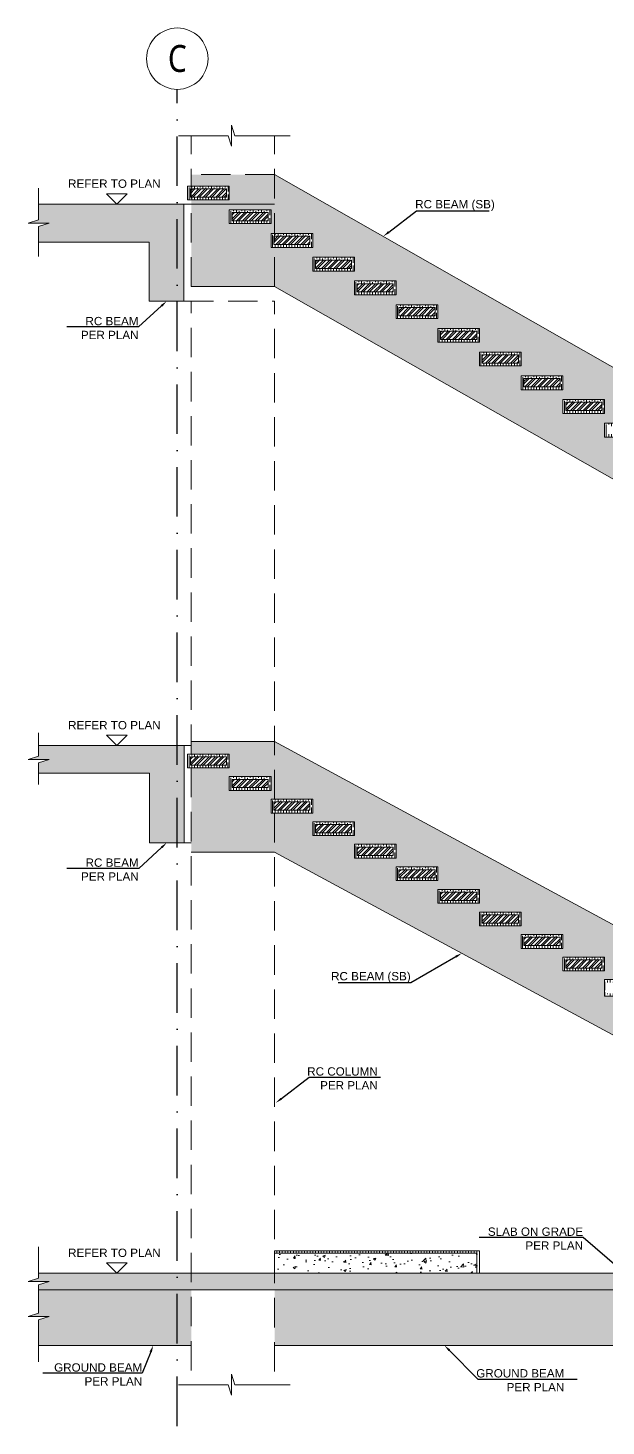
# Model space of a CAD drawing. Header units: millimetres. Extents: x -75675 to 439858, y -36597 to -1720.
# Drawn here: x -73572 to -69414, y -36280 to -26211 of the extents above; entities that cross this region are included whole.
import ezdxf
from ezdxf import colors
from ezdxf.entities.mleader import LeaderData, LeaderLine
from ezdxf.math import Vec2, Vec3

# ---------------------------------------------------------------- set-up
doc = ezdxf.new("R2010")
doc.units = ezdxf.units.MM
doc.header["$LTSCALE"] = 75
for name, pattern in [('Dash Dot 3_16_', [7.9375, 4.7625, -1.5875, 0, -1.5875]), ('Dot & Dashed', [502.708322, 238.125, -132.291667, 0, -132.291655]), ('Hidden Line', [4.233333, 2.822222, -1.411111])]:
    doc.linetypes.add(name, pattern=pattern)
doc.layers.add('00_A_GRIDS.3D', color=7, linetype='Continuous')
doc.layers.add('05_DIMENSION_SETTING OUT EXTERIOR.DIM', color=7, linetype='Continuous')
for name, color, linetype, lineweight in [('A-ANNO-DIMS', 211, 'Continuous', 9), ('G-ANNO-SYMB', 111, 'Continuous', 9), ('S-HATCH', 8, 'Continuous', 9), ('S-Slab', 3, 'Continuous', 13)]:
    doc.layers.add(name, color=color, linetype=linetype, lineweight=lineweight)
doc.styles.add('GENERATED_STYLE_1', font='arial.ttf')
doc.styles.add('GENERATED_STYLE_3', font='trebuc.ttf', dxfattribs={"width": 0.78})
pattern_1 = [(90, (-502582.97, 0), (60, -4e-15), [100, -20]), (90, (-502562.97, -20), (60, -4e-15), [60, -15, 30, -15]), (90, (-502542.97, -50), (60, -4e-15), [100, -20])]

msp = doc.modelspace()

# ---------------------------------------------------------------- hatches: boundary and pattern name
at = {"layer": 'S-HATCH', "transparency": 33554687}
h = msp.add_hatch(color=256, dxfattribs=at)
h.dxf.hatch_style = 1
h.paths.add_polyline_path([(-71798, -27267), (-72398, -27267), (-72398, -27350), (-72124, -27350), (-72124, -27449), (-72398, -27449), (-72398, -28073), (-71798, -28073), (-71798, -27791), (-71824, -27791), (-71824, -27691), (-71798, -27691)])
h.paths.add_polyline_path([(-71824, -27520), (-71824, -27620), (-72124, -27620), (-72124, -27520)], flags=16)
h.paths.add_polyline_path([(-71844, -27540), (-71844, -27600), (-72104, -27600), (-72104, -27540)], flags=0)
h = msp.add_hatch(color=256, dxfattribs=at)
h.dxf.hatch_style = 1
h.paths.add_polyline_path([(-68854, -29639), (-69104, -29639), (-69104, -29607), (-71798, -28073), (-71798, -27791), (-71524, -27791), (-71524, -27691), (-71798, -27691), (-71798, -27267), (-69101, -28804), (-68854, -28939), (-67444, -28939), (-67213, -28939), (-64499, -30484), (-64499, -30766), (-64774, -30766), (-64774, -30866), (-64499, -30866), (-64499, -31290), (-67194, -29755), (-67444, -29639)])
h.paths.add_polyline_path([(-67174, -29348), (-67174, -29229), (-69124, -29229), (-69124, -29348)], flags=16)
h.paths.add_polyline_path([(-67194, -29328), (-67194, -29249), (-69104, -29249), (-69104, -29328)], flags=0)
h.paths.add_polyline_path([(-67174, -29499), (-66874, -29499), (-66874, -29400), (-67174, -29400)], flags=16)
h.paths.add_polyline_path([(-67154, -29479), (-66894, -29479), (-66894, -29420), (-67154, -29420)], flags=0)
h.paths.add_polyline_path([(-66874, -29670), (-66574, -29670), (-66574, -29570), (-66874, -29570)], flags=16)
h.paths.add_polyline_path([(-66854, -29590), (-66854, -29650), (-66594, -29650), (-66594, -29590)], flags=0)
h.paths.add_polyline_path([(-66574, -29741), (-66574, -29841), (-66274, -29841), (-66274, -29741)], flags=16)
h.paths.add_polyline_path([(-66554, -29761), (-66554, -29821), (-66294, -29821), (-66294, -29761)], flags=0)
h.paths.add_polyline_path([(-69124, -29157), (-69124, -29058), (-69424, -29058), (-69424, -29157)], flags=16)
h.paths.add_polyline_path([(-69144, -29137), (-69144, -29078), (-69404, -29078), (-69404, -29137)], flags=0)
h.paths.add_polyline_path([(-66274, -29912), (-66274, -30012), (-65974, -30012), (-65974, -29912)], flags=16)
h.paths.add_polyline_path([(-66254, -29932), (-66254, -29992), (-65994, -29992), (-65994, -29932)], flags=0)
h.paths.add_polyline_path([(-69424, -28987), (-69424, -28887), (-69724, -28887), (-69724, -28987)], flags=16)
h.paths.add_polyline_path([(-69444, -28967), (-69444, -28907), (-69704, -28907), (-69704, -28967)], flags=0)
h.paths.add_polyline_path([(-65974, -30083), (-65974, -30182), (-65674, -30182), (-65674, -30083)], flags=16)
h.paths.add_polyline_path([(-65954, -30103), (-65954, -30162), (-65694, -30162), (-65694, -30103)], flags=0)
h.paths.add_polyline_path([(-69724, -28816), (-69724, -28716), (-70024, -28716), (-70024, -28816)], flags=16)
h.paths.add_polyline_path([(-69744, -28796), (-69744, -28736), (-70004, -28736), (-70004, -28796)], flags=0)
h.paths.add_polyline_path([(-65674, -30254), (-65674, -30353), (-65374, -30353), (-65374, -30254)], flags=16)
h.paths.add_polyline_path([(-65654, -30274), (-65654, -30333), (-65394, -30333), (-65394, -30274)], flags=0)
h.paths.add_polyline_path([(-70024, -28645), (-70024, -28545), (-70324, -28545), (-70324, -28645)], flags=16)
h.paths.add_polyline_path([(-70044, -28625), (-70044, -28565), (-70304, -28565), (-70304, -28625)], flags=0)
h.paths.add_polyline_path([(-65374, -30425), (-65374, -30524), (-65074, -30524), (-65074, -30425)], flags=16)
h.paths.add_polyline_path([(-65354, -30445), (-65354, -30504), (-65094, -30504), (-65094, -30445)], flags=0)
h.paths.add_polyline_path([(-70324, -28474), (-70324, -28375), (-70624, -28375), (-70624, -28474)], flags=16)
h.paths.add_polyline_path([(-70344, -28454), (-70344, -28395), (-70604, -28395), (-70604, -28454)], flags=0)
h.paths.add_polyline_path([(-65074, -30595), (-65074, -30695), (-64774, -30695), (-64774, -30595)], flags=16)
h.paths.add_polyline_path([(-65054, -30615), (-65054, -30675), (-64794, -30675), (-64794, -30615)], flags=0)
h.paths.add_polyline_path([(-70624, -28303), (-70624, -28204), (-70924, -28204), (-70924, -28303)], flags=16)
h.paths.add_polyline_path([(-70644, -28283), (-70644, -28224), (-70904, -28224), (-70904, -28283)], flags=0)
h.paths.add_polyline_path([(-70924, -28132), (-70924, -28033), (-71224, -28033), (-71224, -28132)], flags=16)
h.paths.add_polyline_path([(-70944, -28112), (-70944, -28053), (-71204, -28053), (-71204, -28112)], flags=0)
h.paths.add_polyline_path([(-71224, -27962), (-71224, -27862), (-71524, -27862), (-71524, -27962)], flags=16)
h.paths.add_polyline_path([(-71244, -27942), (-71244, -27882), (-71504, -27882), (-71504, -27942)], flags=0)
at = {"layer": 'S-HATCH'}
h = msp.add_hatch(dxfattribs=at)
h.set_pattern_fill('GOST_WOOD', color=9, scale=10)
h.set_pattern_definition([(90, (-495833.3, 7340.667), (60, -4e-15), [100, -20]), (90, (-495813.3, 7320.667), (60, -4e-15), [60, -15, 30, -15]), (90, (-495793.3, 7290.667), (60, -4e-15), [100, -20])])
h.paths.add_polyline_path([(-72424, -27350), (-72424, -27449), (-72124, -27449), (-72124, -27350)])
h.paths.add_polyline_path([(-72144, -27370), (-72144, -27429), (-72404, -27429), (-72404, -27370)], flags=16)
at = {"layer": 'S-HATCH', "transparency": 33554687}
h = msp.add_hatch(dxfattribs=at)
h.set_pattern_fill('STEEL', color=9, scale=10)
h.set_pattern_definition([(45, (-495833.302, 7340.667), (-22.4506403, 22.4506403), []), (45, (-495833.302, 7356.542), (-22.4506403, 22.4506403), [])])
h.paths.add_polyline_path([(-72404, -27370), (-72404, -27429), (-72144, -27429), (-72144, -27370)])
h = msp.add_hatch(color=256, dxfattribs=at)
h.dxf.hatch_style = 1
h.paths.add_polyline_path([(-73421, -27616), (-73497, -27640), (-73497, -27754), (-72700, -27754), (-72700, -28179), (-72450, -28179), (-72450, -27479), (-72700, -27479), (-73497, -27479), (-73497, -27592), (-73572, -27616), (-73497, -27616)])
at = {"layer": 'S-HATCH'}
h = msp.add_hatch(dxfattribs=at)
h.set_pattern_fill('GOST_WOOD', color=9, scale=10)
h.set_pattern_definition([(90, (-496133.3, 7169.833), (60, -4e-15), [100, -20]), (90, (-496113.3, 7149.833), (60, -4e-15), [60, -15, 30, -15]), (90, (-496093.3, 7119.833), (60, -4e-15), [100, -20])])
h.paths.add_polyline_path([(-72124, -27520), (-72124, -27620), (-71824, -27620), (-71824, -27520)])
h.paths.add_polyline_path([(-71844, -27540), (-71844, -27600), (-72104, -27600), (-72104, -27540)], flags=16)
at = {"layer": 'S-HATCH', "transparency": 33554687}
h = msp.add_hatch(dxfattribs=at)
h.set_pattern_fill('STEEL', color=9, scale=10)
h.set_pattern_definition([(45, (-496133.302, 7169.833), (-22.4506403, 22.4506403), []), (45, (-496133.302, 7185.708), (-22.4506403, 22.4506403), [])])
h.paths.add_polyline_path([(-72104, -27540), (-72104, -27600), (-71844, -27600), (-71844, -27540)])
at = {"layer": 'S-HATCH'}
h = msp.add_hatch(dxfattribs=at)
h.set_pattern_fill('GOST_WOOD', color=9, scale=10)
h.set_pattern_definition([(90, (-496433.3, 6999), (60, -4e-15), [100, -20]), (90, (-496413.3, 6979), (60, -4e-15), [60, -15, 30, -15]), (90, (-496393.3, 6949), (60, -4e-15), [100, -20])])
h.paths.add_polyline_path([(-71824, -27691), (-71824, -27791), (-71524, -27791), (-71524, -27691)])
h.paths.add_polyline_path([(-71544, -27711), (-71544, -27771), (-71804, -27771), (-71804, -27711)], flags=16)
at = {"layer": 'S-HATCH', "transparency": 33554687}
h = msp.add_hatch(dxfattribs=at)
h.set_pattern_fill('STEEL', color=9, scale=10)
h.set_pattern_definition([(45, (-496433.302, 6999), (-22.4506403, 22.4506403), []), (45, (-496433.302, 7014.875), (-22.4506403, 22.4506403), [])])
h.paths.add_polyline_path([(-71804, -27711), (-71804, -27771), (-71544, -27771), (-71544, -27711)])
at = {"layer": 'S-HATCH'}
h = msp.add_hatch(dxfattribs=at)
h.set_pattern_fill('GOST_WOOD', color=9, scale=10)
h.set_pattern_definition([(90, (-496733.3, 6828.167), (60, -4e-15), [100, -20]), (90, (-496713.3, 6808.167), (60, -4e-15), [60, -15, 30, -15]), (90, (-496693.3, 6778.167), (60, -4e-15), [100, -20])])
h.paths.add_polyline_path([(-71524, -27862), (-71524, -27962), (-71224, -27962), (-71224, -27862)])
h.paths.add_polyline_path([(-71244, -27882), (-71244, -27942), (-71504, -27942), (-71504, -27882)], flags=16)
at = {"layer": 'S-HATCH', "transparency": 33554687}
h = msp.add_hatch(dxfattribs=at)
h.set_pattern_fill('STEEL', color=9, scale=10)
h.set_pattern_definition([(45, (-496733.302, 6828.167), (-22.4506403, 22.4506403), []), (45, (-496733.302, 6844.042), (-22.4506403, 22.4506403), [])])
h.paths.add_polyline_path([(-71504, -27882), (-71504, -27942), (-71244, -27942), (-71244, -27882)])
at = {"layer": 'S-HATCH'}
h = msp.add_hatch(dxfattribs=at)
h.set_pattern_fill('GOST_WOOD', color=9, scale=10)
h.set_pattern_definition([(90, (-497033.3, 6657.333), (60, -4e-15), [100, -20]), (90, (-497013.3, 6637.333), (60, -4e-15), [60, -15, 30, -15]), (90, (-496993.3, 6607.333), (60, -4e-15), [100, -20])])
h.paths.add_polyline_path([(-71224, -28033), (-71224, -28132), (-70924, -28132), (-70924, -28033)])
h.paths.add_polyline_path([(-70944, -28053), (-70944, -28112), (-71204, -28112), (-71204, -28053)], flags=16)
at = {"layer": 'S-HATCH', "transparency": 33554687}
h = msp.add_hatch(dxfattribs=at)
h.set_pattern_fill('STEEL', color=9, scale=10)
h.set_pattern_definition([(45, (-497033.302, 6657.333), (-22.4506403, 22.4506403), []), (45, (-497033.302, 6673.208), (-22.4506403, 22.4506403), [])])
h.paths.add_polyline_path([(-71204, -28053), (-71204, -28112), (-70944, -28112), (-70944, -28053)])
at = {"layer": 'S-HATCH'}
h = msp.add_hatch(dxfattribs=at)
h.set_pattern_fill('GOST_WOOD', color=9, scale=10)
h.set_pattern_definition([(90, (-497333.3, 6486.5), (60, -4e-15), [100, -20]), (90, (-497313.3, 6466.5), (60, -4e-15), [60, -15, 30, -15]), (90, (-497293.3, 6436.5), (60, -4e-15), [100, -20])])
h.paths.add_polyline_path([(-70924, -28204), (-70924, -28303), (-70624, -28303), (-70624, -28204)])
h.paths.add_polyline_path([(-70644, -28224), (-70644, -28283), (-70904, -28283), (-70904, -28224)], flags=16)
at = {"layer": 'S-HATCH', "transparency": 33554687}
h = msp.add_hatch(dxfattribs=at)
h.set_pattern_fill('STEEL', color=9, scale=10)
h.set_pattern_definition([(45, (-497333.302, 6486.5), (-22.4506403, 22.4506403), []), (45, (-497333.302, 6502.375), (-22.4506403, 22.4506403), [])])
h.paths.add_polyline_path([(-70904, -28224), (-70904, -28283), (-70644, -28283), (-70644, -28224)])
at = {"layer": 'S-HATCH'}
h = msp.add_hatch(dxfattribs=at)
h.set_pattern_fill('GOST_WOOD', color=9, scale=10)
h.set_pattern_definition([(90, (-497633.3, 6315.667), (60, -4e-15), [100, -20]), (90, (-497613.3, 6295.667), (60, -4e-15), [60, -15, 30, -15]), (90, (-497593.3, 6265.667), (60, -4e-15), [100, -20])])
h.paths.add_polyline_path([(-70624, -28375), (-70624, -28474), (-70324, -28474), (-70324, -28375)])
h.paths.add_polyline_path([(-70344, -28395), (-70344, -28454), (-70604, -28454), (-70604, -28395)], flags=16)
at = {"layer": 'S-HATCH', "transparency": 33554687}
h = msp.add_hatch(dxfattribs=at)
h.set_pattern_fill('STEEL', color=9, scale=10)
h.set_pattern_definition([(45, (-497633.302, 6315.667), (-22.4506403, 22.4506403), []), (45, (-497633.302, 6331.542), (-22.4506403, 22.4506403), [])])
h.paths.add_polyline_path([(-70604, -28395), (-70604, -28454), (-70344, -28454), (-70344, -28395)])
at = {"layer": 'S-HATCH'}
h = msp.add_hatch(dxfattribs=at)
h.set_pattern_fill('GOST_WOOD', color=9, scale=10)
h.set_pattern_definition([(90, (-497933.3, 6144.833), (60, -4e-15), [100, -20]), (90, (-497913.3, 6124.833), (60, -4e-15), [60, -15, 30, -15]), (90, (-497893.3, 6094.833), (60, -4e-15), [100, -20])])
h.paths.add_polyline_path([(-70324, -28545), (-70324, -28645), (-70024, -28645), (-70024, -28545)])
h.paths.add_polyline_path([(-70044, -28565), (-70044, -28625), (-70304, -28625), (-70304, -28565)], flags=16)
at = {"layer": 'S-HATCH', "transparency": 33554687}
h = msp.add_hatch(dxfattribs=at)
h.set_pattern_fill('STEEL', color=9, scale=10)
h.set_pattern_definition([(45, (-497933.302, 6144.833), (-22.4506403, 22.4506403), []), (45, (-497933.302, 6160.708), (-22.4506403, 22.4506403), [])])
h.paths.add_polyline_path([(-70304, -28565), (-70304, -28625), (-70044, -28625), (-70044, -28565)])
at = {"layer": 'S-HATCH'}
h = msp.add_hatch(dxfattribs=at)
h.set_pattern_fill('GOST_WOOD', color=9, scale=10)
h.set_pattern_definition([(90, (-498233.3, 5974), (60, -4e-15), [100, -20]), (90, (-498213.3, 5954), (60, -4e-15), [60, -15, 30, -15]), (90, (-498193.3, 5924), (60, -4e-15), [100, -20])])
h.paths.add_polyline_path([(-70024, -28716), (-70024, -28816), (-69724, -28816), (-69724, -28716)])
h.paths.add_polyline_path([(-69744, -28736), (-69744, -28796), (-70004, -28796), (-70004, -28736)], flags=16)
at = {"layer": 'S-HATCH', "transparency": 33554687}
h = msp.add_hatch(dxfattribs=at)
h.set_pattern_fill('STEEL', color=9, scale=10)
h.set_pattern_definition([(45, (-498233.302, 5974), (-22.4506403, 22.4506403), []), (45, (-498233.302, 5989.875), (-22.4506403, 22.4506403), [])])
h.paths.add_polyline_path([(-70004, -28736), (-70004, -28796), (-69744, -28796), (-69744, -28736)])
at = {"layer": 'S-HATCH'}
h = msp.add_hatch(dxfattribs=at)
h.set_pattern_fill('GOST_WOOD', color=9, scale=10)
h.set_pattern_definition([(90, (-498533.3, 5803.167), (60, -4e-15), [100, -20]), (90, (-498513.3, 5783.167), (60, -4e-15), [60, -15, 30, -15]), (90, (-498493.3, 5753.167), (60, -4e-15), [100, -20])])
h.paths.add_polyline_path([(-69724, -28887), (-69724, -28987), (-69424, -28987), (-69424, -28887)])
h.paths.add_polyline_path([(-69444, -28907), (-69444, -28967), (-69704, -28967), (-69704, -28907)], flags=16)
at = {"layer": 'S-HATCH', "transparency": 33554687}
h = msp.add_hatch(dxfattribs=at)
h.set_pattern_fill('STEEL', color=9, scale=10)
h.set_pattern_definition([(45, (-498533.302, 5803.167), (-22.4506403, 22.4506403), []), (45, (-498533.302, 5819.042), (-22.4506403, 22.4506403), [])])
h.paths.add_polyline_path([(-69704, -28907), (-69704, -28967), (-69444, -28967), (-69444, -28907)])
at = {"layer": 'S-HATCH'}
h = msp.add_hatch(dxfattribs=at)
h.set_pattern_fill('GOST_WOOD', color=9, scale=10)
h.set_pattern_definition([(90, (-498833.3, 5632.333), (60, -4e-15), [100, -20]), (90, (-498813.3, 5612.333), (60, -4e-15), [60, -15, 30, -15]), (90, (-498793.3, 5582.333), (60, -4e-15), [100, -20])])
h.paths.add_polyline_path([(-69424, -29058), (-69424, -29157), (-69124, -29157), (-69124, -29058)])
h.paths.add_polyline_path([(-69144, -29078), (-69144, -29137), (-69404, -29137), (-69404, -29078)], flags=16)
at = {"layer": 'S-HATCH', "transparency": 33554687}
h = msp.add_hatch(color=256, dxfattribs=at)
h.dxf.hatch_style = 1
h.paths.add_polyline_path([(-73497, -31379), (-72699, -31379), (-72498, -31379), (-72498, -32079), (-72699, -32079), (-72699, -31579), (-73497, -31579), (-73497, -31503), (-73421, -31479), (-73497, -31479), (-73572, -31479), (-73497, -31455)])
h = msp.add_hatch(color=256, dxfattribs=at)
h.dxf.hatch_style = 1
h.paths.add_polyline_path([(-72498, -31379), (-72449, -31379), (-72449, -32079), (-72498, -32079)])
h = msp.add_hatch(color=256, dxfattribs=at)
h.dxf.hatch_style = 1
h.paths.add_polyline_path([(-71798, -31865), (-71824, -31865), (-71824, -31765), (-71798, -31765), (-71798, -31350), (-72398, -31350), (-72398, -31440), (-72124, -31440), (-72124, -31540), (-72398, -31540), (-72398, -32146), (-71798, -32146)])
h.paths.add_polyline_path([(-72124, -31702), (-72124, -31603), (-71824, -31603), (-71824, -31702)], flags=16)
h.paths.add_polyline_path([(-72104, -31682), (-72104, -31623), (-71844, -31623), (-71844, -31682)], flags=0)
h = msp.add_hatch(color=256, dxfattribs=at)
h.dxf.hatch_style = 1
h.paths.add_polyline_path([(-67194, -34234), (-67194, -33815), (-67174, -33815), (-67174, -33715), (-67194, -33715), (-67194, -33438), (-64579, -34854), (-66049, -34854)])
h.paths.add_polyline_path([(-66874, -34140), (-66574, -34140), (-66574, -34040), (-66874, -34040)], flags=16)
h.paths.add_polyline_path([(-66854, -34120), (-66594, -34120), (-66594, -34060), (-66854, -34060)], flags=0)
h.paths.add_polyline_path([(-66874, -33977), (-66874, -33878), (-67174, -33878), (-67174, -33977)], flags=16)
h.paths.add_polyline_path([(-66894, -33957), (-66894, -33898), (-67154, -33898), (-67154, -33957)], flags=0)
h.paths.add_polyline_path([(-66574, -34302), (-66274, -34302), (-66274, -34203), (-66574, -34203)], flags=16)
h.paths.add_polyline_path([(-66554, -34282), (-66294, -34282), (-66294, -34223), (-66554, -34223)], flags=0)
h.paths.add_polyline_path([(-66274, -34365), (-66274, -34465), (-65974, -34465), (-65974, -34365)], flags=16)
h.paths.add_polyline_path([(-66254, -34385), (-66254, -34445), (-65994, -34445), (-65994, -34385)], flags=0)
h.paths.add_polyline_path([(-65974, -34528), (-65974, -34627), (-65674, -34627), (-65674, -34528)], flags=16)
h.paths.add_polyline_path([(-65954, -34548), (-65954, -34607), (-65694, -34607), (-65694, -34548)], flags=0)
h.paths.add_polyline_path([(-65674, -34690), (-65674, -34790), (-65374, -34790), (-65374, -34690)], flags=16)
h.paths.add_polyline_path([(-65654, -34710), (-65654, -34770), (-65394, -34770), (-65394, -34710)], flags=0)
h.paths.add_polyline_path([(-68531, -33509), (-68854, -33509), (-68854, -33185), (-68374, -33185), (-68374, -33065), (-68854, -33065), (-68854, -32809), (-68354, -32809), (-67444, -33302), (-67444, -33715), (-67474, -33715), (-67474, -33815), (-67444, -33815), (-67444, -34098)])
h.paths.add_polyline_path([(-67774, -33490), (-67774, -33390), (-68074, -33390), (-68074, -33490)], flags=16)
h.paths.add_polyline_path([(-67794, -33470), (-67794, -33410), (-68054, -33410), (-68054, -33470)], flags=0)
h.paths.add_polyline_path([(-67774, -33652), (-67474, -33652), (-67474, -33553), (-67774, -33553)], flags=16)
h.paths.add_polyline_path([(-67754, -33632), (-67494, -33632), (-67494, -33573), (-67754, -33573)], flags=0)
h.paths.add_polyline_path([(-68074, -33327), (-68074, -33228), (-68374, -33228), (-68374, -33327)], flags=16)
h.paths.add_polyline_path([(-68094, -33307), (-68094, -33248), (-68354, -33248), (-68354, -33307)], flags=0)
h.paths.add_polyline_path([(-71798, -32146), (-71798, -31865), (-71524, -31865), (-71524, -31765), (-71798, -31765), (-71798, -31350), (-69104, -32809), (-69104, -33065), (-69424, -33065), (-69424, -33185), (-69104, -33185), (-69104, -33509), (-69281, -33509)])
h.paths.add_polyline_path([(-69424, -33002), (-69424, -32903), (-69724, -32903), (-69724, -33002)], flags=16)
h.paths.add_polyline_path([(-69444, -32982), (-69444, -32923), (-69704, -32923), (-69704, -32982)], flags=0)
h.paths.add_polyline_path([(-69724, -32840), (-69724, -32740), (-70024, -32740), (-70024, -32840)], flags=16)
h.paths.add_polyline_path([(-69744, -32820), (-69744, -32760), (-70004, -32760), (-70004, -32820)], flags=0)
h.paths.add_polyline_path([(-70024, -32677), (-70024, -32578), (-70324, -32578), (-70324, -32677)], flags=16)
h.paths.add_polyline_path([(-70044, -32657), (-70044, -32598), (-70304, -32598), (-70304, -32657)], flags=0)
h.paths.add_polyline_path([(-70324, -32515), (-70324, -32415), (-70624, -32415), (-70624, -32515)], flags=16)
h.paths.add_polyline_path([(-70344, -32495), (-70344, -32435), (-70604, -32435), (-70604, -32495)], flags=0)
h.paths.add_polyline_path([(-70624, -32352), (-70624, -32253), (-70924, -32253), (-70924, -32352)], flags=16)
h.paths.add_polyline_path([(-70644, -32332), (-70644, -32273), (-70904, -32273), (-70904, -32332)], flags=0)
h.paths.add_polyline_path([(-70924, -32190), (-70924, -32090), (-71224, -32090), (-71224, -32190)], flags=16)
h.paths.add_polyline_path([(-70944, -32170), (-70944, -32110), (-71204, -32110), (-71204, -32170)], flags=0)
h.paths.add_polyline_path([(-71224, -32027), (-71224, -31928), (-71524, -31928), (-71524, -32027)], flags=16)
h.paths.add_polyline_path([(-71244, -32007), (-71244, -31948), (-71504, -31948), (-71504, -32007)], flags=0)
at = {"layer": 'S-HATCH'}
h = msp.add_hatch(dxfattribs=at)
h.set_pattern_fill('GOST_WOOD', color=9, scale=10)
h.set_pattern_definition([(90, (-496433.634, 3250), (60, -4e-15), [100, -20]), (90, (-496413.634, 3230), (60, -4e-15), [60, -15, 30, -15]), (90, (-496393.634, 3200), (60, -4e-15), [100, -20])])
h.paths.add_polyline_path([(-72424, -31440), (-72424, -31540), (-72124, -31540), (-72124, -31440)])
h.paths.add_polyline_path([(-72144, -31460), (-72144, -31520), (-72404, -31520), (-72404, -31460)], flags=16)
at = {"layer": 'S-HATCH', "transparency": 33554687}
h = msp.add_hatch(dxfattribs=at)
h.set_pattern_fill('STEEL', color=9, scale=10)
h.set_pattern_definition([(45, (-496433.634, 3250), (-22.4506403, 22.4506403), []), (45, (-496433.634, 3265.875), (-22.4506403, 22.4506403), [])])
h.paths.add_polyline_path([(-72404, -31460), (-72404, -31520), (-72144, -31520), (-72144, -31460)])
at = {"layer": 'S-HATCH'}
h = msp.add_hatch(dxfattribs=at)
h.set_pattern_fill('GOST_WOOD', color=9, scale=10)
h.set_pattern_definition([(90, (-496133.3, 3087.5), (60, -4e-15), [100, -20]), (90, (-496113.3, 3067.5), (60, -4e-15), [60, -15, 30, -15]), (90, (-496093.3, 3037.5), (60, -4e-15), [100, -20])])
h.paths.add_polyline_path([(-72124, -31603), (-72124, -31702), (-71824, -31702), (-71824, -31603)])
h.paths.add_polyline_path([(-71844, -31623), (-71844, -31682), (-72104, -31682), (-72104, -31623)], flags=16)
at = {"layer": 'S-HATCH', "transparency": 33554687}
h = msp.add_hatch(dxfattribs=at)
h.set_pattern_fill('STEEL', color=9, scale=10)
h.set_pattern_definition([(45, (-496133.302, 3087.5), (-22.4506403, 22.4506403), []), (45, (-496133.302, 3103.375), (-22.4506403, 22.4506403), [])])
h.paths.add_polyline_path([(-72104, -31623), (-72104, -31682), (-71844, -31682), (-71844, -31623)])
at = {"layer": 'S-HATCH'}
h = msp.add_hatch(dxfattribs=at)
h.set_pattern_fill('GOST_WOOD', color=9, scale=10)
h.set_pattern_definition([(90, (-495833.634, 2925), (60, -4e-15), [100, -20]), (90, (-495813.634, 2905), (60, -4e-15), [60, -15, 30, -15]), (90, (-495793.634, 2875), (60, -4e-15), [100, -20])])
h.paths.add_polyline_path([(-71824, -31765), (-71824, -31865), (-71524, -31865), (-71524, -31765)])
h.paths.add_polyline_path([(-71544, -31785), (-71544, -31845), (-71804, -31845), (-71804, -31785)], flags=16)
at = {"layer": 'S-HATCH', "transparency": 33554687}
h = msp.add_hatch(dxfattribs=at)
h.set_pattern_fill('STEEL', color=9, scale=10)
h.set_pattern_definition([(45, (-495833.634, 2925), (-22.4506403, 22.4506403), []), (45, (-495833.634, 2940.875), (-22.4506403, 22.4506403), [])])
h.paths.add_polyline_path([(-71804, -31785), (-71804, -31845), (-71544, -31845), (-71544, -31785)])
at = {"layer": 'S-HATCH'}
h = msp.add_hatch(dxfattribs=at)
h.set_pattern_fill('GOST_WOOD', color=9, scale=10)
h.set_pattern_definition([(90, (-495533.634, 2762.5), (60, -4e-15), [100, -20]), (90, (-495513.634, 2742.5), (60, -4e-15), [60, -15, 30, -15]), (90, (-495493.634, 2712.5), (60, -4e-15), [100, -20])])
h.paths.add_polyline_path([(-71524, -31928), (-71524, -32027), (-71224, -32027), (-71224, -31928)])
h.paths.add_polyline_path([(-71244, -31948), (-71244, -32007), (-71504, -32007), (-71504, -31948)], flags=16)
at = {"layer": 'S-HATCH', "transparency": 33554687}
h = msp.add_hatch(dxfattribs=at)
h.set_pattern_fill('STEEL', color=9, scale=10)
h.set_pattern_definition([(45, (-495533.634, 2762.5), (-22.4506403, 22.4506403), []), (45, (-495533.634, 2778.375), (-22.4506403, 22.4506403), [])])
h.paths.add_polyline_path([(-71504, -31948), (-71504, -32007), (-71244, -32007), (-71244, -31948)])
at = {"layer": 'S-HATCH'}
h = msp.add_hatch(dxfattribs=at)
h.set_pattern_fill('GOST_WOOD', color=9, scale=10)
h.set_pattern_definition([(90, (-495233.634, 2600), (60, -4e-15), [100, -20]), (90, (-495213.634, 2580), (60, -4e-15), [60, -15, 30, -15]), (90, (-495193.634, 2550), (60, -4e-15), [100, -20])])
h.paths.add_polyline_path([(-71224, -32090), (-71224, -32190), (-70924, -32190), (-70924, -32090)])
h.paths.add_polyline_path([(-70944, -32110), (-70944, -32170), (-71204, -32170), (-71204, -32110)], flags=16)
at = {"layer": 'S-HATCH', "transparency": 33554687}
h = msp.add_hatch(dxfattribs=at)
h.set_pattern_fill('STEEL', color=9, scale=10)
h.set_pattern_definition([(45, (-495233.634, 2600), (-22.4506403, 22.4506403), []), (45, (-495233.634, 2615.875), (-22.4506403, 22.4506403), [])])
h.paths.add_polyline_path([(-71204, -32110), (-71204, -32170), (-70944, -32170), (-70944, -32110)])
at = {"layer": 'S-HATCH'}
h = msp.add_hatch(dxfattribs=at)
h.set_pattern_fill('GOST_WOOD', color=9, scale=10)
h.set_pattern_definition([(90, (-494933.634, 2437.5), (60, -4e-15), [100, -20]), (90, (-494913.634, 2417.5), (60, -4e-15), [60, -15, 30, -15]), (90, (-494893.634, 2387.5), (60, -4e-15), [100, -20])])
h.paths.add_polyline_path([(-70924, -32253), (-70924, -32352), (-70624, -32352), (-70624, -32253)])
h.paths.add_polyline_path([(-70644, -32273), (-70644, -32332), (-70904, -32332), (-70904, -32273)], flags=16)
at = {"layer": 'S-HATCH', "transparency": 33554687}
h = msp.add_hatch(dxfattribs=at)
h.set_pattern_fill('STEEL', color=9, scale=10)
h.set_pattern_definition([(45, (-494933.634, 2437.5), (-22.4506403, 22.4506403), []), (45, (-494933.634, 2453.375), (-22.4506403, 22.4506403), [])])
h.paths.add_polyline_path([(-70904, -32273), (-70904, -32332), (-70644, -32332), (-70644, -32273)])
at = {"layer": 'S-HATCH'}
h = msp.add_hatch(dxfattribs=at)
h.set_pattern_fill('GOST_WOOD', color=9, scale=10)
h.set_pattern_definition([(90, (-494633.634, 2275), (60, -4e-15), [100, -20]), (90, (-494613.634, 2255), (60, -4e-15), [60, -15, 30, -15]), (90, (-494593.634, 2225), (60, -4e-15), [100, -20])])
h.paths.add_polyline_path([(-70624, -32415), (-70624, -32515), (-70324, -32515), (-70324, -32415)])
h.paths.add_polyline_path([(-70344, -32435), (-70344, -32495), (-70604, -32495), (-70604, -32435)], flags=16)
at = {"layer": 'S-HATCH', "transparency": 33554687}
h = msp.add_hatch(dxfattribs=at)
h.set_pattern_fill('STEEL', color=9, scale=10)
h.set_pattern_definition([(45, (-494633.634, 2275), (-22.4506403, 22.4506403), []), (45, (-494633.634, 2290.875), (-22.4506403, 22.4506403), [])])
h.paths.add_polyline_path([(-70604, -32435), (-70604, -32495), (-70344, -32495), (-70344, -32435)])
at = {"layer": 'S-HATCH'}
h = msp.add_hatch(dxfattribs=at)
h.set_pattern_fill('GOST_WOOD', color=9, scale=10)
h.set_pattern_definition([(90, (-494333.634, 2112.5), (60, -4e-15), [100, -20]), (90, (-494313.634, 2092.5), (60, -4e-15), [60, -15, 30, -15]), (90, (-494293.634, 2062.5), (60, -4e-15), [100, -20])])
h.paths.add_polyline_path([(-70324, -32578), (-70324, -32677), (-70024, -32677), (-70024, -32578)])
h.paths.add_polyline_path([(-70044, -32598), (-70044, -32657), (-70304, -32657), (-70304, -32598)], flags=16)
at = {"layer": 'S-HATCH', "transparency": 33554687}
h = msp.add_hatch(dxfattribs=at)
h.set_pattern_fill('STEEL', color=9, scale=10)
h.set_pattern_definition([(45, (-494333.634, 2112.5), (-22.4506403, 22.4506403), []), (45, (-494333.634, 2128.375), (-22.4506403, 22.4506403), [])])
h.paths.add_polyline_path([(-70304, -32598), (-70304, -32657), (-70044, -32657), (-70044, -32598)])
at = {"layer": 'S-HATCH'}
h = msp.add_hatch(dxfattribs=at)
h.set_pattern_fill('GOST_WOOD', color=9, scale=10)
h.set_pattern_definition([(90, (-494033.634, 1950), (60, -4e-15), [100, -20]), (90, (-494013.634, 1930), (60, -4e-15), [60, -15, 30, -15]), (90, (-493993.634, 1900), (60, -4e-15), [100, -20])])
h.paths.add_polyline_path([(-70024, -32740), (-70024, -32840), (-69724, -32840), (-69724, -32740)])
h.paths.add_polyline_path([(-69744, -32760), (-69744, -32820), (-70004, -32820), (-70004, -32760)], flags=16)
at = {"layer": 'S-HATCH', "transparency": 33554687}
h = msp.add_hatch(dxfattribs=at)
h.set_pattern_fill('STEEL', color=9, scale=10)
h.set_pattern_definition([(45, (-494033.634, 1950), (-22.4506403, 22.4506403), []), (45, (-494033.634, 1965.875), (-22.4506403, 22.4506403), [])])
h.paths.add_polyline_path([(-70004, -32760), (-70004, -32820), (-69744, -32820), (-69744, -32760)])
at = {"layer": 'S-HATCH'}
h = msp.add_hatch(dxfattribs=at)
h.set_pattern_fill('GOST_WOOD', color=9, scale=10)
h.set_pattern_definition([(90, (-493733.634, 1787.5), (60, -4e-15), [100, -20]), (90, (-493713.634, 1767.5), (60, -4e-15), [60, -15, 30, -15]), (90, (-493693.634, 1737.5), (60, -4e-15), [100, -20])])
h.paths.add_polyline_path([(-69724, -32903), (-69724, -33002), (-69424, -33002), (-69424, -32903)])
h.paths.add_polyline_path([(-69444, -32923), (-69444, -32982), (-69704, -32982), (-69704, -32923)], flags=16)
at = {"layer": 'S-HATCH', "transparency": 33554687}
h = msp.add_hatch(dxfattribs=at)
h.set_pattern_fill('STEEL', color=9, scale=10)
h.set_pattern_definition([(45, (-493733.634, 1787.5), (-22.4506403, 22.4506403), []), (45, (-493733.634, 1803.375), (-22.4506403, 22.4506403), [])])
h.paths.add_polyline_path([(-69704, -32923), (-69704, -32982), (-69444, -32982), (-69444, -32923)])
at = {"layer": 'S-HATCH'}
h = msp.add_hatch(dxfattribs=at)
h.set_pattern_fill('GOST_WOOD', color=9, scale=10)
h.set_pattern_definition(pattern_1)
h.paths.add_polyline_path([(-69104, -33165), (-68854, -33165), (-68854, -33185), (-69104, -33185)])
h.paths.add_polyline_path([(-69424, -33065), (-69104, -33065), (-69104, -33085), (-69404, -33085), (-69404, -33165), (-69104, -33165), (-69104, -33185), (-69424, -33185)])
h.paths.add_polyline_path([(-69104, -33065), (-68854, -33065), (-68854, -33085), (-69104, -33085)])
h.paths.add_polyline_path([(-68854, -33065), (-68374, -33065), (-68374, -33185), (-68854, -33185), (-68854, -33165), (-68394, -33165), (-68394, -33085), (-68854, -33085)])
h = msp.add_hatch(dxfattribs=at)
h.set_pattern_fill('GOST_WOOD', color=9, scale=10)
h.set_pattern_definition(pattern_1)
h.paths.add_polyline_path([(-70344, -35035), (-70344, -35179), (-70324, -35179), (-70324, -35017), (-71798, -35017), (-71798, -35036)])
h = msp.add_hatch(dxfattribs=at)
h.set_pattern_fill('AR-CONC', color=256)
h.set_pattern_definition([(50, (-502582.97, 0), (182.18467, -15.939086), [19.05, -209.55]), (355, (-502582.97, 0), (-35.24342, 191.056845), [15.24, -167.640584]), (100.451445, (-502567.79, -1.33), (146.94125, 175.11775), [16.19001, -178.090245]), (46.1842, (-502582.97, 50.8), (271.07904, -42.04233), [28.575, -314.325]), (96.63556, (-502560.38, 47.3), (237.40413, 247.42612), [24.28502, -267.1356]), (351.18415, (-502582.97, 50.8), (237.40413, 247.42612), [22.85997, -251.45973]), (21, (-502557.57, 38.1), (151.61439, -102.2652), [19.05, -209.55]), (326, (-502557.57, 38.1), (61.80203, 184.18797), [15.24, -167.64]), (71.451445, (-502544.94, 29.58), (213.41642, 81.92277), [16.19001, -178.08994]), (37.5, (-502582.97, 0), (3.088603, 84.555039), [0, -165.608, 0, -170.18, 0, -168.275]), (7.5, (-502582.97, 0), (66.819663, 100.180575), [0, -97.028, 0, -161.798, 0, -64.135]), (327.5, (-502639.61, 0), (135.590595, -5.728744), [0, -63.5, 0, -198.12, 0, -262.89]), (317.5, (-502665.01, 0), (148.12918, 25.42649), [0, -82.55, 0, -131.572, 0, -186.69])])
h.paths.add_polyline_path([(-70344, -35178), (-71798, -35179), (-71798, -35036), (-70344, -35035)])
for points in [[(-73497, -35179), (-62753, -35179), (-62753, -35215), (-62829, -35239), (-62678, -35239), (-62753, -35263), (-62753, -35299), (-73497, -35299), (-73497, -35263), (-73421, -35239), (-73572, -35239), (-73497, -35215)], [(-72498, -35699), (-72498, -35299), (-73497, -35299), (-73497, -35466), (-73572, -35490), (-73497, -35490), (-73421, -35490), (-73497, -35514), (-73497, -35699)]]:
    msp.add_hatch(color=256, dxfattribs=at).paths.add_polyline_path(points)
at = {"layer": 'S-HATCH', "transparency": 33554687}
h = msp.add_hatch(color=256, dxfattribs=at)
h.dxf.hatch_style = 1
h.paths.add_polyline_path([(-72498, -35299), (-72398, -35299), (-72398, -35699), (-72498, -35699)])
h = msp.add_hatch(color=256, dxfattribs=at)
h.dxf.hatch_style = 1
h.paths.add_polyline_path([(-71798, -35299), (-69104, -35299), (-69104, -35699), (-71798, -35699)])

# ---------------------------------------------------------------- linework, layer by layer
at = {"layer": '00_A_GRIDS.3D', "color": 1, "linetype": 'Dash Dot 3_16_'}
msp.add_line((-72498, -36280), (-72498, -26653), dxfattribs=at)
at = {"layer": '00_A_GRIDS.3D', "color": 1, "lineweight": 0}
msp.add_circle((-72498, -26432), 221, dxfattribs=at)
at = {"layer": 'G-ANNO-SYMB'}
for points in [[(-72933, -27479), (-73008, -27405), (-72859, -27405)], [(-72933, -31379), (-73008, -31305), (-72859, -31305)], [(-72933, -35179), (-73008, -35105), (-72859, -35105)]]:
    msp.add_lwpolyline(points, close=True, dxfattribs=at)
at = {"layer": 'S-Slab', "linetype": 'Hidden Line'}
for p, q in [((-72398, -28073), (-72398, -26988)), ((-71798, -28073), (-71798, -26988)), ((-71798, -27267), (-72398, -27267)), ((-72450, -28179), (-71798, -28179)), ((-72398, -31440), (-72398, -28179)), ((-71798, -31765), (-71798, -28179)), ((-72398, -31540), (-72398, -35982)), ((-71798, -31865), (-71798, -35982))]:
    msp.add_line(p, q, dxfattribs=at)
at = {"layer": 'S-Slab'}
for p, q in [((-71798, -27267), (-69101, -28804)), ((-72450, -27479), (-71798, -27479)), ((-71798, -28073), (-72398, -28073)), ((-71798, -28073), (-69104, -29607)), ((-72449, -31379), (-72398, -31379)), ((-71798, -31350), (-72398, -31350)), ((-71798, -31350), (-69104, -32809)), ((-72449, -32079), (-72398, -32079)), ((-71798, -32146), (-72398, -32146)), ((-71798, -32146), (-69281, -33509))]:
    msp.add_line(p, q, dxfattribs=at)
for points in [[(-72489, -26988), (-72133, -26988), (-72109, -27063), (-72109, -26988), (-72109, -26912), (-72085, -26988), (-71685, -26988)], [(-73497, -27857), (-73497, -27640), (-73421, -27616), (-73497, -27616), (-73572, -27616), (-73497, -27592), (-73497, -27365)], [(-73497, -27592), (-73497, -27479), (-72700, -27479), (-72700, -27479), (-72450, -27479), (-72450, -28179), (-72700, -28179), (-72700, -27754)], [(-72700, -27754), (-73497, -27754), (-73497, -27640)], [(-73497, -31660), (-73497, -31503), (-73421, -31479), (-73497, -31479), (-73572, -31479), (-73497, -31455), (-73497, -31288)], [(-73497, -31455), (-73497, -31379), (-72699, -31379), (-72449, -31379), (-72449, -32079), (-72699, -32079), (-72699, -31579)], [(-72699, -31579), (-73497, -31579), (-73497, -31503)], [(-73497, -35466), (-73497, -35263), (-73421, -35239), (-73497, -35239), (-73572, -35239), (-73497, -35215), (-73497, -34988)], [(-73497, -35215), (-73497, -35179), (-62753, -35179), (-62753, -35215)], [(-73497, -35817), (-73497, -35514), (-73421, -35490), (-73497, -35490), (-73572, -35490), (-73497, -35466), (-73497, -35263)], [(-62753, -35263), (-62753, -35299), (-73497, -35299), (-73497, -35263)], [(-62753, -35466), (-62753, -35299), (-73497, -35299), (-73497, -35466)], [(-73497, -35514), (-73497, -35699), (-72398, -35699)], [(-71798, -35699), (-69104, -35699)], [(-72489, -35982), (-72133, -35982), (-72109, -36057), (-72109, -35982), (-72109, -35906), (-72085, -35982), (-71685, -35982)]]:
    msp.add_lwpolyline(points, dxfattribs=at)
for points in [[(-72124, -27449), (-72424, -27449), (-72424, -27350), (-72124, -27350)], [(-72144, -27429), (-72404, -27429), (-72404, -27370), (-72144, -27370)], [(-71824, -27620), (-72124, -27620), (-72124, -27520), (-71824, -27520)], [(-71844, -27600), (-72104, -27600), (-72104, -27540), (-71844, -27540)], [(-71524, -27791), (-71824, -27791), (-71824, -27691), (-71524, -27691)], [(-71544, -27771), (-71804, -27771), (-71804, -27711), (-71544, -27711)], [(-71224, -27962), (-71524, -27962), (-71524, -27862), (-71224, -27862)], [(-71244, -27942), (-71504, -27942), (-71504, -27882), (-71244, -27882)], [(-70924, -28132), (-71224, -28132), (-71224, -28033), (-70924, -28033)], [(-70944, -28112), (-71204, -28112), (-71204, -28053), (-70944, -28053)], [(-70624, -28303), (-70924, -28303), (-70924, -28204), (-70624, -28204)], [(-70644, -28283), (-70904, -28283), (-70904, -28224), (-70644, -28224)], [(-70324, -28474), (-70624, -28474), (-70624, -28375), (-70324, -28375)], [(-70344, -28454), (-70604, -28454), (-70604, -28395), (-70344, -28395)], [(-70024, -28645), (-70324, -28645), (-70324, -28545), (-70024, -28545)], [(-70044, -28625), (-70304, -28625), (-70304, -28565), (-70044, -28565)], [(-69724, -28816), (-70024, -28816), (-70024, -28716), (-69724, -28716)], [(-69744, -28796), (-70004, -28796), (-70004, -28736), (-69744, -28736)], [(-69424, -28987), (-69724, -28987), (-69724, -28887), (-69424, -28887)], [(-69444, -28967), (-69704, -28967), (-69704, -28907), (-69444, -28907)], [(-69124, -29157), (-69424, -29157), (-69424, -29058), (-69124, -29058)], [(-72124, -31540), (-72424, -31540), (-72424, -31440), (-72124, -31440)], [(-72144, -31520), (-72404, -31520), (-72404, -31460), (-72144, -31460)], [(-71824, -31702), (-72124, -31702), (-72124, -31603), (-71824, -31603)], [(-71844, -31682), (-72104, -31682), (-72104, -31623), (-71844, -31623)], [(-71524, -31865), (-71824, -31865), (-71824, -31765), (-71524, -31765)], [(-71544, -31845), (-71804, -31845), (-71804, -31785), (-71544, -31785)], [(-71224, -32027), (-71524, -32027), (-71524, -31928), (-71224, -31928)], [(-71244, -32007), (-71504, -32007), (-71504, -31948), (-71244, -31948)], [(-70924, -32190), (-71224, -32190), (-71224, -32090), (-70924, -32090)], [(-70944, -32170), (-71204, -32170), (-71204, -32110), (-70944, -32110)], [(-70624, -32352), (-70924, -32352), (-70924, -32253), (-70624, -32253)], [(-70644, -32332), (-70904, -32332), (-70904, -32273), (-70644, -32273)], [(-70324, -32515), (-70624, -32515), (-70624, -32415), (-70324, -32415)], [(-70344, -32495), (-70604, -32495), (-70604, -32435), (-70344, -32435)], [(-70024, -32677), (-70324, -32677), (-70324, -32578), (-70024, -32578)], [(-70044, -32657), (-70304, -32657), (-70304, -32598), (-70044, -32598)], [(-69724, -32840), (-70024, -32840), (-70024, -32740), (-69724, -32740)], [(-69744, -32820), (-70004, -32820), (-70004, -32760), (-69744, -32760)], [(-69424, -33002), (-69724, -33002), (-69724, -32903), (-69424, -32903)], [(-69444, -32982), (-69704, -32982), (-69704, -32923), (-69444, -32923)], [(-68374, -33185), (-69424, -33185), (-69424, -33065), (-68374, -33065)], [(-70324, -35179), (-71798, -35179), (-71798, -35017), (-70324, -35017)], [(-70344, -35178), (-71798, -35179), (-71798, -35036), (-70344, -35035)]]:
    msp.add_lwpolyline(points, close=True, dxfattribs=at)

# ---------------------------------------------------------------- texts
at = {"layer": '00_A_GRIDS.3D', "color": 1, "linetype": 'Dot & Dashed', "lineweight": 0, "insert": (-72498, -26432), "char_height": 193.5, "width": 448.65, "attachment_point": 5, "style": 'GENERATED_STYLE_3'}
msp.add_mtext('{\\W0.85;C}', dxfattribs=at)
at = {"layer": '05_DIMENSION_SETTING OUT EXTERIOR.DIM', "color": 2, "lineweight": 25, "char_height": 60, "attachment_point": 9, "style": 'GENERATED_STYLE_1'}
for insert in [(-72618, -27363), (-72618, -31263), (-72618, -35063)]:
    msp.add_mtext('\\A1;REFER TO PLAN', dxfattribs=dict(at, insert=insert))

# ---------------------------------------------------------------- leaders
at = {"layer": 'A-ANNO-DIMS'}
ml = msp.add_multileader_mtext('Standard', dxfattribs=at)
ml.set_content('RC BEAM (SB)', color=256, style='GENERATED_STYLE_1')
ml.set_leader_properties()
ml.build(insert=Vec2(0, 0))
ml.multileader.update_dxf_attribs({"text_left_attachment_type": 6, "text_right_attachment_type": 6, "dogleg_length": 0.36, "arrow_head_size": 50})
ctx = ml.context
ctx.base_point, ctx.char_height, ctx.arrow_head_size, ctx.landing_gap_size, ctx.plane_origin = Vec3(-70777, -27528), 60, 50, 0.09, Vec3(-70086, -27752)
ctx.left_attachment, ctx.right_attachment, ctx.text_align_type = 6, 6, 2
notes = []
notes.append((ctx, [(1, (1, 1, 0), (-70777, -27528), (1, 0), 1.396927018504357e-11, [(0, [(-71017, -27712)], 0, [])])]))
ctx.mtext.insert, ctx.mtext.width, ctx.mtext.alignment, ctx.mtext.flow_direction = Vec3(-70214, -27450), 608.58, 3, 5
ml = msp.add_multileader_mtext('Standard', dxfattribs=at)
ml.set_content('RC BEAM PER PLAN', color=256, style='GENERATED_STYLE_1')
ml.set_leader_properties()
ml.build(insert=Vec2(0, 0))
ml.multileader.update_dxf_attribs({"text_left_attachment_type": 6, "text_right_attachment_type": 6, "dogleg_length": 0.36, "arrow_head_size": 50})
ctx = ml.context
ctx.base_point, ctx.char_height, ctx.arrow_head_size, ctx.landing_gap_size, ctx.plane_origin = Vec3(-73178, -28364), 60, 50, 0.09, Vec3(-72649, -28627)
ctx.left_attachment, ctx.right_attachment, ctx.text_align_type = 6, 6, 2
notes.append((ctx, [(0, (1, 1, 0), (-72777, -28364), (-1, 0), 1.396927018504357e-11, [(0, [(-72575, -28179)], 0, [])])]))
ctx.mtext.insert, ctx.mtext.width, ctx.mtext.alignment, ctx.mtext.flow_direction = Vec3(-72777, -28292), 511.1, 3, 5
ml = msp.add_multileader_mtext('Standard', dxfattribs=at)
ml.set_content('RC BEAM PER PLAN', color=256, style='GENERATED_STYLE_1')
ml.set_leader_properties()
ml.build(insert=Vec2(0, 0))
ml.multileader.update_dxf_attribs({"text_left_attachment_type": 6, "text_right_attachment_type": 6, "dogleg_length": 0.36, "arrow_head_size": 50})
ctx = ml.context
ctx.base_point, ctx.char_height, ctx.arrow_head_size, ctx.landing_gap_size, ctx.plane_origin = Vec3(-73177, -32264), 60, 50, 0.09, Vec3(-72648, -32527)
ctx.left_attachment, ctx.right_attachment, ctx.text_align_type = 6, 6, 2
notes.append((ctx, [(0, (1, 1, 0), (-72776, -32264), (-1, 0), 1.396927018504357e-11, [(0, [(-72574, -32079)], 0, [])])]))
ctx.mtext.insert, ctx.mtext.width, ctx.mtext.alignment, ctx.mtext.flow_direction = Vec3(-72776, -32192), 511.1, 3, 5
ml = msp.add_multileader_mtext('Standard', dxfattribs=at)
ml.set_content('RC BEAM (SB)', color=256, style='GENERATED_STYLE_1')
ml.set_leader_properties()
ml.build(insert=Vec2(0, 0))
ml.multileader.update_dxf_attribs({"text_left_attachment_type": 6, "text_right_attachment_type": 6, "dogleg_length": 0.36, "arrow_head_size": 50})
ctx = ml.context
ctx.base_point, ctx.char_height, ctx.arrow_head_size, ctx.landing_gap_size, ctx.plane_origin = Vec3(-71382, -33087), 60, 50, 0.09, Vec3(-70691, -33350)
ctx.left_attachment, ctx.right_attachment, ctx.text_align_type = 6, 6, 2
notes.append((ctx, [(0, (1, 1, 0), (-70819, -33087), (-1, 0), 1.396927018504357e-11, [(0, [(-70451, -32875)], 0, [])])]))
ctx.mtext.insert, ctx.mtext.width, ctx.mtext.alignment, ctx.mtext.flow_direction = Vec3(-70819, -33010), 608.58, 3, 5
ml = msp.add_multileader_mtext('Standard', dxfattribs=at)
ml.set_content('RC COLUMN PER PLAN', color=256, style='GENERATED_STYLE_1')
ml.set_leader_properties()
ml.build(insert=Vec2(0, 0))
ml.multileader.update_dxf_attribs({"text_left_attachment_type": 6, "text_right_attachment_type": 6, "dogleg_length": 0.36, "arrow_head_size": 50})
ctx = ml.context
ctx.base_point, ctx.char_height, ctx.arrow_head_size, ctx.landing_gap_size, ctx.plane_origin = Vec3(-71550, -33768), 60, 50, 0.09, Vec3(-70859, -33992)
ctx.left_attachment, ctx.right_attachment, ctx.text_align_type = 6, 6, 2
notes.append((ctx, [(1, (1, 1, 0), (-71550, -33768), (1, 0), 1.396927018504357e-11, [(0, [(-71789, -33952)], 0, [])])]))
ctx.mtext.insert, ctx.mtext.width, ctx.mtext.alignment, ctx.mtext.flow_direction = Vec3(-71056, -33696), 509.24, 3, 5
ml = msp.add_multileader_mtext('Standard', dxfattribs=at)
ml.set_content('SLAB ON GRADE PER PLAN', color=256, style='GENERATED_STYLE_1')
ml.set_leader_properties()
ml.build(insert=Vec2(0, 0))
ml.multileader.update_dxf_attribs({"text_left_attachment_type": 6, "text_right_attachment_type": 6, "dogleg_length": 0.36, "arrow_head_size": 50})
ctx = ml.context
ctx.base_point, ctx.char_height, ctx.arrow_head_size, ctx.landing_gap_size, ctx.plane_origin = Vec3(-70256, -34922), 60, 50, 0.09, Vec3(-69382, -35188)
ctx.left_attachment, ctx.right_attachment, ctx.text_align_type = 6, 6, 2
notes.append((ctx, [(0, (1, 1, 0), (-69579, -34922), (-1, 0), 1.396927018504357e-11, [(0, [(-69281, -35179)], 0, [])])]))
ctx.mtext.insert, ctx.mtext.width, ctx.mtext.alignment, ctx.mtext.flow_direction = Vec3(-69579, -34850), 740.19, 3, 5
ml = msp.add_multileader_mtext('Standard', dxfattribs=at)
ml.set_content('GROUND BEAM PER PLAN', color=256, style='GENERATED_STYLE_1')
ml.set_leader_properties()
ml.build(insert=Vec2(0, 0))
ml.multileader.update_dxf_attribs({"text_left_attachment_type": 6, "text_right_attachment_type": 6, "dogleg_length": 0.36, "arrow_head_size": 50})
ctx = ml.context
ctx.base_point, ctx.char_height, ctx.arrow_head_size, ctx.landing_gap_size, ctx.plane_origin = Vec3(-73373, -35900), 60, 50, 0.09, Vec3(-72682, -36166)
ctx.left_attachment, ctx.right_attachment, ctx.text_align_type = 6, 6, 2
notes.append((ctx, [(0, (1, 1, 0), (-72750, -35900), (-1, 0), 1.396927018504357e-11, [(0, [(-72671, -35699)], 0, [])])]))
ctx.mtext.insert, ctx.mtext.width, ctx.mtext.alignment, ctx.mtext.flow_direction = Vec3(-72751, -35828), 709.29, 3, 5
ml = msp.add_multileader_mtext('Standard', dxfattribs=at)
ml.set_content('GROUND BEAM PER PLAN', color=256, style='GENERATED_STYLE_1')
ml.set_leader_properties()
ml.build(insert=Vec2(0, 0))
ml.multileader.update_dxf_attribs({"text_left_attachment_type": 6, "text_right_attachment_type": 6, "dogleg_length": 0.36, "arrow_head_size": 50})
ctx = ml.context
ctx.base_point, ctx.char_height, ctx.arrow_head_size, ctx.landing_gap_size, ctx.plane_origin = Vec3(-70337, -35942), 60, 50, 0.09, Vec3(-69646, -36166)
ctx.left_attachment, ctx.right_attachment, ctx.text_align_type = 6, 6, 2
notes.append((ctx, [(1, (1, 1, 0), (-70337, -35942), (1, 0), 1.396927018504357e-11, [(0, [(-70576, -35699)], 0, [])])]))
ctx.mtext.insert, ctx.mtext.width, ctx.mtext.alignment, ctx.mtext.flow_direction = Vec3(-69714, -35870), 709.29, 3, 5
for ctx, leaders in notes:
    for number, flags, end, landing, length, lines in leaders:
        leader = LeaderData()
        leader.index, (leader.has_last_leader_line, leader.has_dogleg_vector, leader.attachment_direction) = number, flags
        leader.last_leader_point, leader.dogleg_vector, leader.dogleg_length = Vec3(end), Vec3(landing), length
        for number, points, colour, breaks in lines:
            line = LeaderLine()
            line.index, line.vertices, line.color, line.breaks = number, Vec3.list(points), colors.encode_raw_color(colour), breaks
            leader.lines.append(line)
        ctx.leaders.append(leader)

doc.saveas('drawing.dxf')
